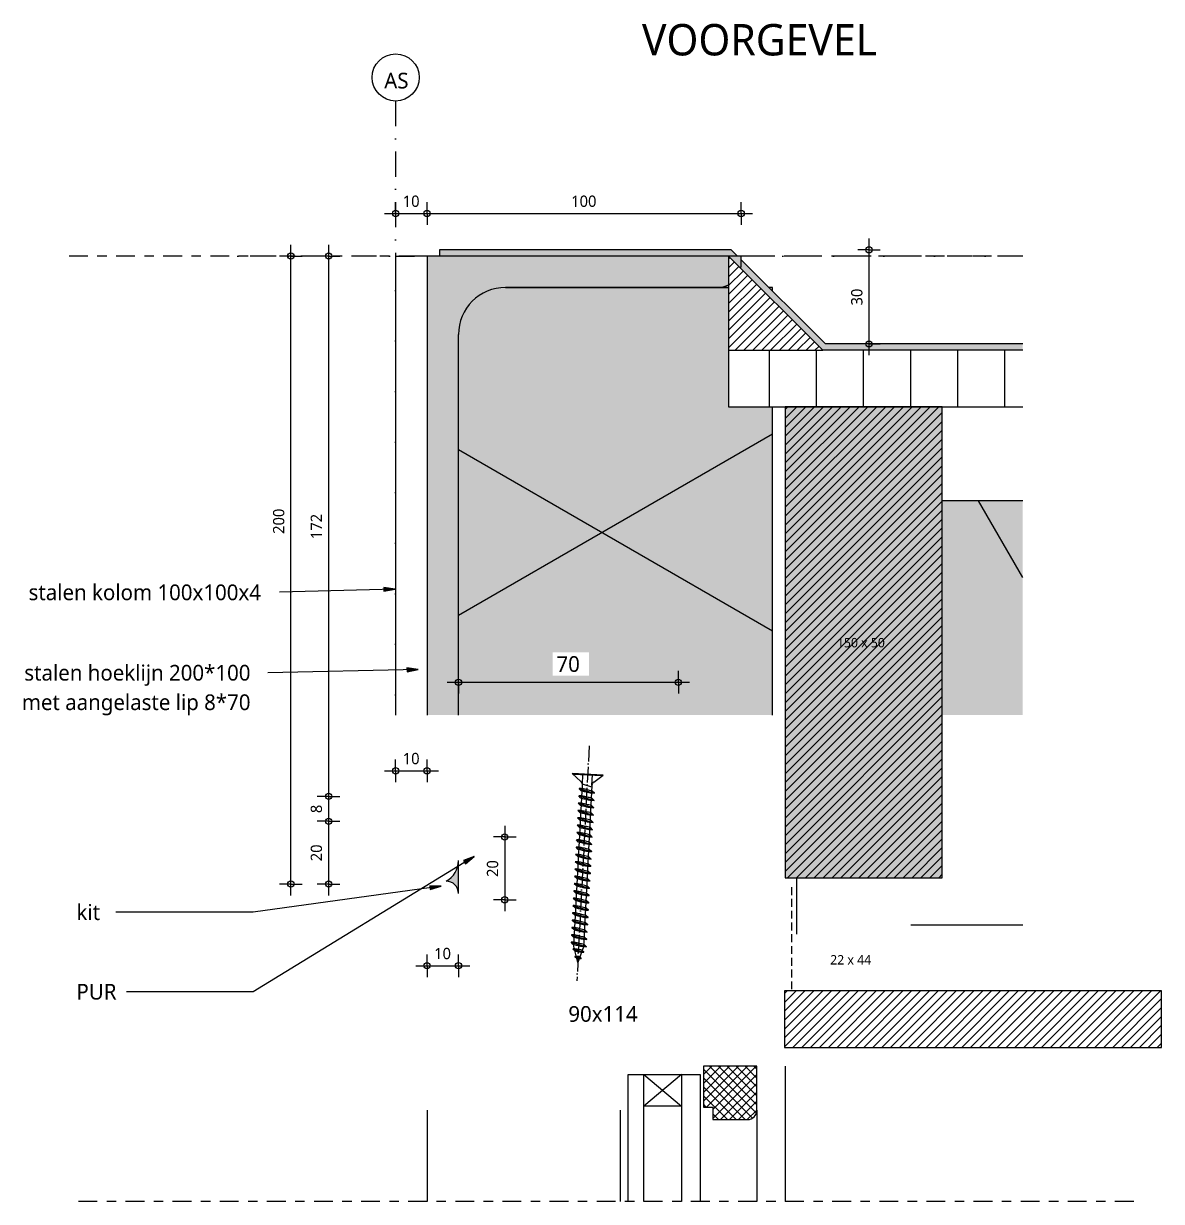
# Model space of a CAD drawing. Header units: millimetres. Extents: x 2457 to 4349, y 3067 to 7524.
# Drawn here: x 2537.5 to 2899.8, y 3802.6 to 4177.7 of the extents above; entities that cross this region are included whole.
import ezdxf

# ---------------------------------------------------------------- set-up
doc = ezdxf.new("R2010")
doc.units = ezdxf.units.MM
for name, pattern in [('MV_center', [15, 6, -3, 3, -3]), ('MV_hartlijn_staal', [6.6, 5, -0.8, 0, -0.8]), ('MV_hidden', [3.75, 2.5, -1.25]), ('MV_stramien', [16, 8, -4, 0, -4])]:
    doc.linetypes.add(name, pattern=pattern)
for name, color, linetype, lineweight in [('A-ANNO-DIMS', 211, 'Continuous', 13), ('A-ANNO-DIMS-2', 211, 'Continuous', 13), ('A-ANNO-NOTE', 131, 'Continuous', 18), ('A-DETL', 90, 'Continuous', 13), ('A-DETL-GENF', 92, 'Continuous', 18), ('A-DETL-MEDM', 33, 'Continuous', 25), ('A-DETL-THIN', 151, 'Continuous', 18), ('G-ANNO-TEXT', 231, 'Continuous', 13)]:
    doc.layers.add(name, color=color, linetype=linetype, lineweight=lineweight)
doc.styles.add('Segoe UI', font='segoeui.ttf', dxfattribs={"height": 3})
doc.styles.add('Segoe UI_1', font='segoeui.ttf', dxfattribs={"height": 3.6})
doc.styles.add('Segoe UI_3', font='segoeui.ttf', dxfattribs={"height": 5})
doc.styles.add('Segoe UI_4', font='segoeui.ttf', dxfattribs={"height": 10})
doc.dimstyles.new('1_8_mm', dxfattribs={"dimscale": 304.8, "dimtxt": 3.77051, "dimasz": 0.006562, "dimexe": 0.011811, "dimexo": 0.0625, "dimgap": 0.003281, "dimtad": 1, "dimdec": 0, "dimzin": 0, "dimdsep": 46, "dimtxsty": 'Segoe UI_1', "dimblk1": 'DOTBLANK', "dimblk2": 'DOTBLANK', "dimsah": 1, "dimcen": 0.09, "dimdle": 0.011811, "dimazin": 0, "dimtfac": 1, "dimtdec": 4, "dimtix": 1, "dimtmove": 0, "dimatfit": 3, "dimfxl": 0.011811, "dimfxlon": 1, "dimtvp": 1, "dimtfill": 1, "dimtolj": 1, "dimtzin": 0, "dimarcsym": 2})
doc.dimstyles.new('1_8_mm_2', dxfattribs={"dimscale": 304.8, "dimtxt": 3.77051, "dimasz": 0.006562, "dimexe": 0.011811, "dimexo": 0.0625, "dimgap": 0.003281, "dimtad": 1, "dimdec": 0, "dimzin": 0, "dimdsep": 46, "dimtxsty": 'Segoe UI_1', "dimblk1": 'DOTBLANK', "dimblk2": 'DOTBLANK', "dimsah": 1, "dimcen": 0.09, "dimdle": 0.011811, "dimazin": 0, "dimtfac": 1, "dimtdec": 4, "dimtix": 1, "dimtmove": 2, "dimatfit": 3, "dimfxl": 0.011811, "dimfxlon": 1, "dimtvp": 1, "dimtfill": 1, "dimtolj": 1, "dimtzin": 0, "dimarcsym": 2})
doc.dimstyles.new('2_5_mm', dxfattribs={"dimscale": 304.8, "dimtxt": 5.23682, "dimasz": 0.006562, "dimexe": 0.011811, "dimexo": 0.0625, "dimgap": 0.005906, "dimtad": 1, "dimdec": 0, "dimzin": 0, "dimdsep": 46, "dimtxsty": 'Segoe UI_3', "dimblk1": 'DOTBLANK', "dimblk2": 'DOTBLANK', "dimsah": 1, "dimcen": 0.09, "dimdle": 0.011811, "dimazin": 0, "dimtfac": 1, "dimtdec": 4, "dimtix": 1, "dimtmove": 0, "dimatfit": 3, "dimfxl": 0.011811, "dimfxlon": 1, "dimtvp": 1, "dimtfill": 1, "dimtolj": 1, "dimtzin": 0, "dimarcsym": 2})
pattern_1 = [(45, (0, 0), (-1.4142136, 1.4142136), [])]

# ---------------------------------------------------------------- blocks, each defined once
blk = doc.blocks.new('42 isolatie - Type 1-3779898-Details Strandbaak Strandhuis 2_0')
at = {"layer": 'A-DETL-GENF'}
h = blk.add_hatch(color=256, dxfattribs=at)
h.paths.add_polyline_path([(136.47, 90.8), (136.47, 104.8), (38.28, 104.8), (38.28, 90.8), (0.28, 90.8), (0.28, 19.8), (0.41, 17.83), (0.79, 15.92), (1.42, 14.06), (2.29, 12.3), (3.38, 10.67), (4.67, 9.19), (6.15, 7.9), (7.78, 6.81), (9.54, 5.94), (11.4, 5.31), (13.3, 4.93), (15.28, 4.8), (136.47, 4.8), (136.47, 74.8)])
h.paths.add_polyline_path([(1.45, 104.8), (0.28, 104.8), (0.28, 103.63)])
at = {"layer": 'A-DETL-GENF', "lineweight": 13}
h = blk.add_hatch(dxfattribs=at)
h.set_pattern_fill('FP_29', color=256, style=0, pattern_type=2)
h.set_pattern_definition([(60, (0, 0), (-87.295, 50.4), []), (120, (0, 0), (-87.295, -50.4), [])])
h.paths.add_polyline_path([(136.47, 90.8), (136.47, 104.8), (38.28, 104.8), (38.28, 90.8), (0.28, 90.8), (0.28, 19.8), (0.41, 17.83), (0.79, 15.92), (1.42, 14.06), (2.29, 12.3), (3.38, 10.67), (4.67, 9.19), (6.15, 7.9), (7.78, 6.81), (9.54, 5.94), (11.4, 5.31), (13.3, 4.93), (15.28, 4.8), (136.47, 4.8), (136.47, 74.8)])
h.paths.add_polyline_path([(1.45, 104.8), (0.28, 104.8), (0.28, 103.63)])
at = {"layer": 'A-DETL-GENF'}
for p, q in [((1.45, 104.8), (0.28, 104.8)), ((0.28, 104.8), (0.28, 103.63)), ((1.45, 104.8), (0.28, 104.8)), ((0.28, 104.8), (0.28, 103.63)), ((136.47, 104.8), (38.28, 104.8)), ((136.47, 104.8), (38.28, 104.8)), ((0.28, 90.8), (0.28, 87.3)), ((0.28, 90.8), (0.28, 87.3)), ((0.28, 87.3), (0.28, 19.8))]:
    blk.add_line(p, q, dxfattribs=at)
blk = doc.blocks.new('42 isolatie - Type 1-3779865-Details Strandbaak Strandhuis 2_0')
at = {"layer": 'A-DETL-GENF'}
blk.add_hatch(color=256, dxfattribs=at).paths.add_polyline_path([(29.93, 52.61), (29.93, 120.8), (4.28, 120.8), (4.28, 52.61)])
at = {"layer": 'A-DETL-GENF', "lineweight": 13}
h = blk.add_hatch(dxfattribs=at)
h.set_pattern_fill('FP_25', color=256, style=0, pattern_type=2)
h.set_pattern_definition([(60, (12.83, 244.8), (-107.39, 62), []), (120, (12.83, 244.8), (-107.39, -62), [])])
h.paths.add_polyline_path([(29.93, 52.61), (29.93, 120.8), (4.28, 120.8), (4.28, 52.61)])
at = {"layer": 'A-DETL-GENF'}
blk.add_line((29.93, 120.8), (4.28, 120.8), dxfattribs=at)
blk.add_line((29.93, 120.8), (4.28, 120.8), dxfattribs=at)
blk = doc.blocks.new('NLRS_00_DI_maskeer - Type 1-4234807-Details Strandbaak Strandhuis 2_0')
at = {"layer": 'A-DETL-GENF', "linetype": 'MV_center'}
for p, q in [((-14.71, 0), (-100, 0)), ((198, 0), (80, 0))]:
    blk.add_line(p, q, dxfattribs=at)
blk = doc.blocks.new('31 dubbel_glas - Type 1-3252207-Details Strandbaak Strandhuis 2_0')
at = {"layer": 'A-DETL-GENF', "lineweight": 13}
for p, q in [((0, 23), (40.38, 23)), ((0, 0), (0, 23)), ((0, 17), (40.38, 17)), ((0, 5), (10, 17)), ((0, 17), (10, 5)), ((10, 17), (10, 5)), ((40.38, 5), (0, 5)), ((40.38, 0), (0, 0))]:
    blk.add_line(p, q, dxfattribs=at)
blk = doc.blocks.new('28 schroeven 2D - Verzonken schroef 5_0x60mm-4443197-Details Strandbaak Strandhuis 2_0')
at = {"layer": 'A-DETL-GENF', "linetype": 'MV_hartlijn_staal', "lineweight": 13}
blk.add_line((0, -9.1), (0, 65.9), dxfattribs=at)
at = {"layer": 'A-DETL-GENF', "lineweight": 5}
for p, q in [((-1.76, 56.66), (-1.01, 56.02)), ((1.76, 55.84), (-1.76, 56.66)), ((-1.5, 55), (0, 60)), ((-1.02, 58.71), (-0.27, 58.07)), ((1.02, 58.23), (-1.02, 58.71)), ((0, 60), (1.5, 55)), ((0.27, 58.87), (1.02, 58.23)), ((1.01, 56.48), (1.76, 55.84)), ((-2.5, 54.89), (-1.75, 54.25)), ((2.5, 53.73), (-2.5, 54.89)), ((-2.5, 52.56), (-1.75, 51.92)), ((2.5, 51.4), (-2.5, 52.56)), ((-1.5, 3.55), (-1.5, 55)), ((1.5, 55), (1.5, 3.55)), ((1.75, 54.37), (2.5, 53.73)), ((-2.5, 50.23), (-1.75, 49.59)), ((2.5, 49.06), (-2.5, 50.23)), ((1.75, 52.04), (2.5, 51.4)), ((1.75, 49.7), (2.5, 49.06)), ((-2.5, 47.89), (-1.75, 47.25)), ((2.5, 46.73), (-2.5, 47.89)), ((-2.5, 45.56), (-1.75, 44.92)), ((2.5, 44.4), (-2.5, 45.56)), ((1.75, 47.37), (2.5, 46.73)), ((1.75, 45.04), (2.5, 44.4)), ((-2.5, 43.23), (-1.75, 42.59)), ((2.5, 42.06), (-2.5, 43.23)), ((1.75, 42.7), (2.5, 42.06)), ((-2.5, 40.9), (-1.75, 40.26)), ((2.5, 39.73), (-2.5, 40.9)), ((-2.5, 38.56), (-1.75, 37.92)), ((2.5, 37.4), (-2.5, 38.56)), ((1.75, 40.37), (2.5, 39.73)), ((1.75, 38.04), (2.5, 37.4)), ((-2.5, 36.23), (-1.75, 35.59)), ((2.5, 35.07), (-2.5, 36.23)), ((-2.5, 33.9), (-1.75, 33.26)), ((2.5, 32.73), (-2.5, 33.9)), ((1.75, 35.71), (2.5, 35.07)), ((-2.5, 31.56), (-1.75, 30.92)), ((2.5, 30.4), (-2.5, 31.56)), ((1.75, 33.37), (2.5, 32.73)), ((1.75, 31.04), (2.5, 30.4)), ((-2.5, 29.23), (-1.75, 28.59)), ((2.5, 28.07), (-2.5, 29.23)), ((-2.5, 26.9), (-1.75, 26.26)), ((2.5, 25.73), (-2.5, 26.9)), ((1.75, 28.71), (2.5, 28.07)), ((1.75, 26.37), (2.5, 25.73)), ((-2.5, 24.56), (-1.75, 23.92)), ((2.5, 23.4), (-2.5, 24.56)), ((1.75, 24.04), (2.5, 23.4)), ((-2.5, 22.23), (-1.75, 21.59)), ((2.5, 21.07), (-2.5, 22.23)), ((-2.5, 19.9), (-1.75, 19.26)), ((2.5, 18.73), (-2.5, 19.9)), ((1.75, 21.71), (2.5, 21.07)), ((1.75, 19.37), (2.5, 18.73)), ((-2.5, 17.56), (-1.75, 16.92)), ((2.5, 16.4), (-2.5, 17.56)), ((-2.5, 15.23), (-1.75, 14.59)), ((2.5, 14.07), (-2.5, 15.23)), ((1.75, 17.04), (2.5, 16.4)), ((-2.5, 12.9), (-1.75, 12.26)), ((2.5, 11.73), (-2.5, 12.9)), ((1.75, 14.71), (2.5, 14.07)), ((1.75, 12.37), (2.5, 11.73)), ((-2.5, 10.57), (-1.75, 9.93)), ((2.5, 9.4), (-2.5, 10.57)), ((-2.5, 8.23), (-1.75, 7.59)), ((2.5, 7.07), (-2.5, 8.23)), ((1.75, 10.04), (2.5, 9.4)), ((1.75, 7.71), (2.5, 7.07)), ((-2.5, 5.9), (-1.75, 5.26)), ((2.5, 4.74), (-2.5, 5.9)), ((-1.5, 4), (1.53, 3.26)), ((1.75, 5.38), (2.5, 4.74)), ((-2.04, 2.4), (-4.9, 0)), ((-4.9, 0), (4.9, 0)), ((-4.54, 0.3), (4.54, 0.3)), ((4.9, 0), (2.04, 2.4))]:
    blk.add_line(p, q, dxfattribs=at)
at = {"layer": 'A-DETL-GENF'}
for p, q in [((-1.5, 3.55), (-1.5, 0)), ((1.5, 3.55), (1.5, 0))]:
    blk.add_line(p, q, dxfattribs=at)
at = {"layer": 'A-DETL-GENF', "lineweight": 5}
for centre, start, end in [((-3, 3.55), 310, 0), ((3, 3.55), 180, 230)]:
    blk.add_arc(centre, 1.5, start, end, dxfattribs=at)
for points in [[(-1.76, 56.66), (-1.34, 56.87), (1.01, 56.48)], [(-1.02, 58.71), (-0.85, 58.85), (0.27, 58.87)], [(-0.27, 58.07), (0.96, 58.13), (1.02, 58.23)], [(-2.5, 54.89), (-1.83, 55.19), (1.75, 54.37)], [(-2.5, 52.56), (-1.83, 52.85), (1.75, 52.04)], [(-1.75, 54.25), (2.23, 53.45), (2.5, 53.73)], [(-1.01, 56.02), (1.59, 55.65), (1.76, 55.84)], [(-2.5, 50.23), (-1.83, 50.52), (1.75, 49.7)], [(-1.75, 51.92), (2.23, 51.12), (2.5, 51.4)], [(-1.75, 49.59), (2.23, 48.79), (2.5, 49.06)], [(-2.5, 47.89), (-1.83, 48.19), (1.75, 47.37)], [(-2.5, 45.56), (-1.83, 45.86), (1.75, 45.04)], [(-1.75, 47.25), (2.23, 46.45), (2.5, 46.73)], [(-2.5, 43.23), (-1.83, 43.52), (1.75, 42.7)], [(-1.75, 44.92), (2.23, 44.12), (2.5, 44.4)], [(-1.75, 42.59), (2.23, 41.79), (2.5, 42.06)], [(-2.5, 40.9), (-1.83, 41.19), (1.75, 40.37)], [(-2.5, 38.56), (-1.83, 38.86), (1.75, 38.04)], [(-1.75, 40.26), (2.23, 39.45), (2.5, 39.73)], [(-1.75, 37.92), (2.23, 37.12), (2.5, 37.4)], [(-2.5, 36.23), (-1.83, 36.52), (1.75, 35.71)], [(-2.5, 33.9), (-1.83, 34.19), (1.75, 33.37)], [(-1.75, 35.59), (2.23, 34.79), (2.5, 35.07)], [(-2.5, 31.56), (-1.83, 31.86), (1.75, 31.04)], [(-1.75, 33.26), (2.23, 32.46), (2.5, 32.73)], [(-1.75, 30.92), (2.23, 30.12), (2.5, 30.4)], [(-2.5, 29.23), (-1.83, 29.52), (1.75, 28.71)], [(-2.5, 26.9), (-1.83, 27.19), (1.75, 26.37)], [(-1.75, 28.59), (2.23, 27.79), (2.5, 28.07)], [(-2.5, 24.56), (-1.83, 24.86), (1.75, 24.04)], [(-1.75, 26.26), (2.23, 25.46), (2.5, 25.73)], [(-1.75, 23.92), (2.23, 23.12), (2.5, 23.4)], [(-2.5, 22.23), (-1.83, 22.52), (1.75, 21.71)], [(-2.5, 19.9), (-1.83, 20.19), (1.75, 19.37)], [(-1.75, 21.59), (2.23, 20.79), (2.5, 21.07)], [(-1.75, 19.26), (2.23, 18.46), (2.5, 18.73)], [(-2.5, 17.56), (-1.83, 17.86), (1.75, 17.04)], [(-2.5, 15.23), (-1.83, 15.53), (1.75, 14.71)], [(-1.75, 16.92), (2.23, 16.12), (2.5, 16.4)], [(-2.5, 12.9), (-1.83, 13.19), (1.75, 12.37)], [(-1.75, 14.59), (2.23, 13.79), (2.5, 14.07)], [(-1.75, 12.26), (2.23, 11.46), (2.5, 11.73)], [(-2.5, 10.57), (-1.83, 10.86), (1.75, 10.04)], [(-2.5, 8.23), (-1.83, 8.53), (1.75, 7.71)], [(-1.75, 9.93), (2.23, 9.12), (2.5, 9.4)], [(-1.75, 7.59), (2.23, 6.79), (2.5, 7.07)], [(-2.5, 5.9), (-1.83, 6.19), (1.75, 5.38)], [(-1.75, 5.26), (2.23, 4.46), (2.5, 4.74)]]:
    blk.add_open_spline(points, degree=2, dxfattribs=at)
blk = doc.blocks.new('00 hout_rechthoekig_sls - Vuren 150x50-4309807-Details Strandbaak Strandhuis 2_0')
at = {"layer": 'A-DETL-GENF', "lineweight": 13}
blk.add_hatch(color=256, dxfattribs=at).paths.add_polyline_path([(0, 150), (0, 0), (50, 0), (50, 150)])
at = {"layer": 'A-DETL-MEDM', "lineweight": 13}
h = blk.add_hatch(dxfattribs=at)
h.set_pattern_fill('FP_39', color=256, style=0, pattern_type=2)
h.set_pattern_definition([(225, (2830.006, 4055.62), (1.4142136, -1.4142136), [])])
h.paths.add_polyline_path([(0, 150), (0, 0), (50, 0), (50, 150)])
at = {"layer": 'A-DETL-MEDM', "lineweight": 18}
for p, q in [((50, 150), (0, 150)), ((0, 150), (0, 0)), ((50, 150), (0, 150)), ((50, 0), (50, 150)), ((50, 0), (50, 150)), ((50, 0), (50, 150)), ((0, 0), (50, 0))]:
    blk.add_line(p, q, dxfattribs=at)
blk = doc.blocks.new('00 plaatmateriaal1 - d_18 mm-V23-Details Strandbaak Strandhuis 2_0')
at = {"layer": 'A-DETL-GENF', "lineweight": 13}
h = blk.add_hatch(dxfattribs=at)
h.set_pattern_fill('FP_1', color=256, style=0, pattern_type=2)
h.set_pattern_definition([(270, (0, 0), (-15, -9e-16), [])])
h.paths.add_polyline_path([(200.18, 18), (106.52, 18), (106.52, 0), (200.18, 0)])
at = {"layer": 'A-DETL-MEDM', "lineweight": 18}
for p, q in [((200.18, 18), (106.52, 18)), ((200.18, 0), (200.18, 18)), ((106.52, 0), (170.18, 0))]:
    blk.add_line(p, q, dxfattribs=at)
blk = doc.blocks.new('NLRS_00_DI_maskeer - Type 1-4234810-Details Strandbaak Strandhuis 2_0')
at = {"layer": 'A-DETL-GENF', "linetype": 'MV_center'}
blk.add_line((-100, 0), (239, 0), dxfattribs=at)
blk = doc.blocks.new('DIMBLOCK185-Details Strandbaak Strandhuis 2_0')
at = {"layer": 'A-ANNO-DIMS-2'}
for p, q in [((2806.71, 4109.22), (2806.71, 4072.02)), ((2806.71, 4105.62), (2803.11, 4105.62)), ((2806.71, 4105.62), (2810.31, 4105.62)), ((2806.71, 4075.62), (2803.11, 4075.62)), ((2806.71, 4075.62), (2810.31, 4075.62))]:
    blk.add_line(p, q, dxfattribs=at)
for centre in [(2806.71, 4105.62), (2806.71, 4075.62)]:
    blk.add_circle(centre, 1, dxfattribs=at)
at = {"layer": 'A-ANNO-DIMS-2', "color": 0, "insert": (2801.02, 4087.88), "char_height": 3.6, "width": 6.5813, "attachment_point": 1, "rotation": 90, "line_spacing_factor": 1.142579, "style": 'Segoe UI_1', "bg_fill": 3, "box_fill_scale": 1.25, "bg_fill_color": 9, "bg_fill_true_color": 13158600, "bg_fill_transparency": 0}
blk.add_mtext('30', dxfattribs=at)
blk = doc.blocks.new('_DotBlank')
at = {"color": 0, "linetype": 'ByBlock', "lineweight": -2}
blk.add_line((-0.5, 0), (-1, 0), dxfattribs=at)
blk.add_circle((0, 0), 0.5, dxfattribs=at)
blk = doc.blocks.new('DIMBLOCK186-Details Strandbaak Strandhuis 2_0')
at = {"layer": 'A-ANNO-DIMS-2'}
for p, q in [((2656.01, 4117.19), (2656.01, 4120.79)), ((2666.01, 4117.19), (2666.01, 4120.79)), ((2652.41, 4117.19), (2666.01, 4117.19)), ((2656.01, 4117.19), (2656.01, 4113.59)), ((2666.01, 4117.19), (2666.01, 4113.59))]:
    blk.add_line(p, q, dxfattribs=at)
for centre in [(2656.01, 4117.19), (2666.01, 4117.19)]:
    blk.add_circle(centre, 1, dxfattribs=at)
at = {"layer": 'A-ANNO-DIMS-2', "color": 0, "insert": (2658.26, 4122.89), "char_height": 3.6, "width": 6.5813, "attachment_point": 1, "line_spacing_factor": 1.142579, "style": 'Segoe UI_1', "bg_fill": 3, "box_fill_scale": 1.25, "bg_fill_color": 9, "bg_fill_true_color": 13158600, "bg_fill_transparency": 0}
blk.add_mtext('10', dxfattribs=at)
blk = doc.blocks.new('DIMBLOCK187-Details Strandbaak Strandhuis 2_0')
at = {"layer": 'A-ANNO-DIMS-2'}
for p, q in [((2666.01, 4117.19), (2666.01, 4120.79)), ((2766.01, 4117.19), (2766.01, 4120.79)), ((2666.01, 4117.19), (2769.61, 4117.19)), ((2666.01, 4117.19), (2666.01, 4113.59)), ((2766.01, 4117.19), (2766.01, 4113.59))]:
    blk.add_line(p, q, dxfattribs=at)
for centre in [(2666.01, 4117.19), (2766.01, 4117.19)]:
    blk.add_circle(centre, 1, dxfattribs=at)
at = {"layer": 'A-ANNO-DIMS-2', "color": 0, "insert": (2711.89, 4122.89), "char_height": 3.6, "width": 9.8719, "attachment_point": 1, "line_spacing_factor": 1.142579, "style": 'Segoe UI_1', "bg_fill": 3, "box_fill_scale": 1.25, "bg_fill_color": 9, "bg_fill_true_color": 13158600, "bg_fill_transparency": 0}
blk.add_mtext('100', dxfattribs=at)
blk = doc.blocks.new('DIMBLOCK195-Details Strandbaak Strandhuis 2_0')
at = {"layer": 'A-ANNO-DIMS-2'}
for p, q in [((2634.65, 4107.22), (2634.65, 3931.55)), ((2634.65, 4103.62), (2631.05, 4103.62)), ((2634.65, 4103.62), (2638.25, 4103.62)), ((2634.65, 3931.55), (2631.05, 3931.55)), ((2634.65, 3931.55), (2638.25, 3931.55))]:
    blk.add_line(p, q, dxfattribs=at)
for centre in [(2634.65, 4103.62), (2634.65, 3931.55)]:
    blk.add_circle(centre, 1, dxfattribs=at)
at = {"layer": 'A-ANNO-DIMS-2', "color": 0, "insert": (2628.96, 4013.47), "char_height": 3.6, "width": 9.8719, "attachment_point": 1, "rotation": 90, "line_spacing_factor": 1.142579, "style": 'Segoe UI_1', "bg_fill": 3, "box_fill_scale": 1.25, "bg_fill_color": 9, "bg_fill_true_color": 13158600, "bg_fill_transparency": 0}
blk.add_mtext('172', dxfattribs=at)
blk = doc.blocks.new('DIMBLOCK196-Details Strandbaak Strandhuis 2_0')
at = {"layer": 'A-ANNO-DIMS-2'}
for p, q in [((2634.65, 3931.55), (2631.05, 3931.55)), ((2634.65, 3931.55), (2634.65, 3923.62)), ((2634.65, 3931.55), (2638.25, 3931.55)), ((2634.65, 3923.62), (2631.05, 3923.62)), ((2634.65, 3923.62), (2638.25, 3923.62))]:
    blk.add_line(p, q, dxfattribs=at)
for centre in [(2634.65, 3931.55), (2634.65, 3923.62)]:
    blk.add_circle(centre, 1, dxfattribs=at)
at = {"layer": 'A-ANNO-DIMS-2', "color": 0, "insert": (2628.96, 3926.21), "char_height": 3.6, "width": 3.2906, "attachment_point": 1, "rotation": 90, "line_spacing_factor": 1.142579, "style": 'Segoe UI_1', "bg_fill": 3, "box_fill_scale": 1.25, "bg_fill_color": 9, "bg_fill_true_color": 13158600, "bg_fill_transparency": 0}
blk.add_mtext('8', dxfattribs=at)
blk = doc.blocks.new('DIMBLOCK197-Details Strandbaak Strandhuis 2_0')
at = {"layer": 'A-ANNO-DIMS-2'}
for p, q in [((2634.65, 3923.62), (2631.05, 3923.62)), ((2634.65, 3923.62), (2634.65, 3900.02)), ((2634.65, 3923.62), (2638.25, 3923.62)), ((2634.65, 3903.62), (2631.05, 3903.62)), ((2634.65, 3903.62), (2638.25, 3903.62))]:
    blk.add_line(p, q, dxfattribs=at)
for centre in [(2634.65, 3923.62), (2634.65, 3903.62)]:
    blk.add_circle(centre, 1, dxfattribs=at)
at = {"layer": 'A-ANNO-DIMS-2', "color": 0, "insert": (2628.96, 3910.88), "char_height": 3.6, "width": 6.5813, "attachment_point": 1, "rotation": 90, "line_spacing_factor": 1.142579, "style": 'Segoe UI_1', "bg_fill": 3, "box_fill_scale": 1.25, "bg_fill_color": 9, "bg_fill_true_color": 13158600, "bg_fill_transparency": 0}
blk.add_mtext('20', dxfattribs=at)
blk = doc.blocks.new('DIMBLOCK198-Details Strandbaak Strandhuis 2_0')
at = {"layer": 'A-ANNO-DIMS-2'}
for p, q in [((2622.65, 3900.02), (2622.65, 4107.22)), ((2622.65, 4103.62), (2619.05, 4103.62)), ((2622.65, 4103.62), (2626.25, 4103.62)), ((2622.65, 3903.62), (2619.05, 3903.62)), ((2622.65, 3903.62), (2626.25, 3903.62))]:
    blk.add_line(p, q, dxfattribs=at)
for centre in [(2622.65, 4103.62), (2622.65, 3903.62)]:
    blk.add_circle(centre, 1, dxfattribs=at)
at = {"layer": 'A-ANNO-DIMS-2', "color": 0, "insert": (2616.96, 4015.13), "char_height": 3.6, "width": 9.8719, "attachment_point": 1, "rotation": 90, "line_spacing_factor": 1.142579, "style": 'Segoe UI_1', "bg_fill": 3, "box_fill_scale": 1.25, "bg_fill_color": 9, "bg_fill_true_color": 13158600, "bg_fill_transparency": 0}
blk.add_mtext('200', dxfattribs=at)
blk = doc.blocks.new('DIMBLOCK204-Details Strandbaak Strandhuis 2_0')
at = {"layer": 'A-ANNO-DIMS-2'}
for p, q in [((2690.74, 3922.22), (2690.74, 3895.02)), ((2690.74, 3918.62), (2687.14, 3918.62)), ((2690.74, 3918.62), (2694.34, 3918.62)), ((2690.74, 3898.62), (2687.14, 3898.62)), ((2690.74, 3898.62), (2694.34, 3898.62))]:
    blk.add_line(p, q, dxfattribs=at)
for centre in [(2690.74, 3918.62), (2690.74, 3898.62)]:
    blk.add_circle(centre, 1, dxfattribs=at)
at = {"layer": 'A-ANNO-DIMS-2', "color": 0, "insert": (2685.04, 3905.88), "char_height": 3.6, "width": 6.5813, "attachment_point": 1, "rotation": 90, "line_spacing_factor": 1.142579, "style": 'Segoe UI_1', "bg_fill": 3, "box_fill_scale": 1.25, "bg_fill_color": 9, "bg_fill_true_color": 13158600, "bg_fill_transparency": 0}
blk.add_mtext('20', dxfattribs=at)
blk = doc.blocks.new('DIMBLOCK205-Details Strandbaak Strandhuis 2_0')
at = {"layer": 'A-ANNO-DIMS-2'}
for p, q in [((2666.01, 3877.62), (2666.01, 3881.22)), ((2676.01, 3877.62), (2676.01, 3881.22)), ((2662.41, 3877.62), (2679.61, 3877.62)), ((2666.01, 3877.62), (2666.01, 3874.02)), ((2676.01, 3877.62), (2676.01, 3874.02))]:
    blk.add_line(p, q, dxfattribs=at)
for centre in [(2666.01, 3877.62), (2676.01, 3877.62)]:
    blk.add_circle(centre, 1, dxfattribs=at)
at = {"layer": 'A-ANNO-DIMS-2', "color": 0, "insert": (2668.26, 3883.31), "char_height": 3.6, "width": 6.5813, "attachment_point": 1, "line_spacing_factor": 1.142579, "style": 'Segoe UI_1', "bg_fill": 3, "box_fill_scale": 1.25, "bg_fill_color": 9, "bg_fill_true_color": 13158600, "bg_fill_transparency": 0}
blk.add_mtext('10', dxfattribs=at)
blk = doc.blocks.new('DIMBLOCK208-Details Strandbaak Strandhuis 2_0')
at = {"layer": 'A-ANNO-DIMS-2'}
for p, q in [((2656.01, 3939.7), (2656.01, 3943.3)), ((2666.01, 3939.7), (2666.01, 3943.3)), ((2652.41, 3939.7), (2669.61, 3939.7)), ((2656.01, 3939.7), (2656.01, 3936.1)), ((2666.01, 3939.7), (2666.01, 3936.1))]:
    blk.add_line(p, q, dxfattribs=at)
for centre in [(2656.01, 3939.7), (2666.01, 3939.7)]:
    blk.add_circle(centre, 1, dxfattribs=at)
at = {"layer": 'A-ANNO-DIMS-2', "color": 0, "insert": (2658.26, 3945.4), "char_height": 3.6, "width": 6.5813, "attachment_point": 1, "line_spacing_factor": 1.142579, "style": 'Segoe UI_1', "bg_fill": 3, "box_fill_scale": 1.25, "bg_fill_color": 9, "bg_fill_true_color": 13158600, "bg_fill_transparency": 0}
blk.add_mtext('10', dxfattribs=at)
blk = doc.blocks.new('DIMBLOCK232-Details Strandbaak Strandhuis 2_0')
at = {"layer": 'A-ANNO-DIMS-2'}
for p, q in [((2676.01, 3967.88), (2676.01, 3971.48)), ((2746.01, 3967.88), (2746.01, 3971.48)), ((2672.41, 3967.88), (2749.61, 3967.88)), ((2676.01, 3967.88), (2676.01, 3964.28)), ((2746.01, 3967.88), (2746.01, 3964.28))]:
    blk.add_line(p, q, dxfattribs=at)
for centre in [(2676.01, 3967.88), (2746.01, 3967.88)]:
    blk.add_circle(centre, 1, dxfattribs=at)
at = {"layer": 'A-ANNO-DIMS-2', "color": 0, "insert": (2707.2, 3976.2), "char_height": 5, "width": 9.1406, "attachment_point": 1, "line_spacing_factor": 1.142579, "style": 'Segoe UI_3', "bg_fill": 3, "box_fill_scale": 1.25, "bg_fill_color": 9, "bg_fill_true_color": 13158600, "bg_fill_transparency": 0}
blk.add_mtext('70', dxfattribs=at)

msp = doc.modelspace()

# ---------------------------------------------------------------- hatches: boundary and pattern name
at = {"layer": 'A-DETL-GENF'}
h = msp.add_hatch(color=9, dxfattribs=at)
h.paths.add_polyline_path([(2792.01, 4073.62), (2855.66, 4073.62), (2855.66, 4075.62), (2792.83, 4075.62), (2766.01, 4102.45), (2766.01, 4101.12), (2765.83, 4099.79), (2772.01, 4093.62)])
h.paths.add_polyline_path([(2676.01, 4103.62), (2764.83, 4103.62), (2762.83, 4105.62), (2670.01, 4105.62), (2670.01, 4103.62)])
h = msp.add_hatch(color=7, dxfattribs=at)
h.paths.add_polyline_path([(2666.01, 3957.43), (2676.01, 3957.43), (2676.01, 4078.62), (2676.14, 4080.59), (2676.52, 4082.5), (2677.15, 4084.36), (2678.02, 4086.12), (2679.11, 4087.75), (2680.4, 4089.23), (2681.88, 4090.52), (2683.51, 4091.61), (2685.27, 4092.48), (2687.12, 4093.11), (2689.03, 4093.49), (2691.01, 4093.62), (2758.51, 4093.62), (2760.45, 4093.88), (2762.01, 4094.52), (2762.01, 4103.62), (2666.01, 4103.62), (2666.01, 4051.35)])
h.paths.add_polyline_path([(2765.83, 4099.79), (2766.01, 4101.12), (2766.01, 4103.62), (2762.01, 4103.62), (2765.26, 4100.37)])
at = {"layer": 'A-DETL-GENF', "lineweight": 13}
h = msp.add_hatch(dxfattribs=at)
h.set_pattern_fill('FP_22', color=250, style=0, pattern_type=2)
h.set_pattern_definition(pattern_1)
h.paths.add_polyline_path([(2792.01, 4073.62), (2762.01, 4103.62), (2762.01, 4073.62)])
at = {"layer": 'A-DETL-GENF'}
msp.add_hatch(color=1, dxfattribs=at).paths.add_polyline_path([(2676.01, 3900.6), (2676.01, 3911.12), (2675.83, 3909.52), (2675.32, 3907.99), (2674.5, 3906.61), (2673.4, 3905.44), (2672.08, 3904.52), (2673.09, 3904.39), (2674.04, 3904), (2674.86, 3903.37), (2675.48, 3902.56), (2675.87, 3901.61)])
at = {"layer": 'A-DETL-GENF', "lineweight": 13}
h = msp.add_hatch(dxfattribs=at)
h.set_pattern_fill('FP_22', color=250, style=0, pattern_type=2)
h.set_pattern_definition(pattern_1)
h.paths.add_polyline_path([(2899.82, 3851.62), (2899.82, 3869.62), (2779.82, 3869.62), (2779.82, 3851.62)])
h = msp.add_hatch(dxfattribs=at)
h.set_pattern_fill('FP_3', color=250, style=0, pattern_type=2)
h.set_pattern_definition([(45, (0, 0), (-1.4142136, 1.4142136), []), (135, (0, 0), (-1.4142136, -1.4142136), [])])
h.paths.add_polyline_path([(2768.01, 3828.62), (2768.78, 3828.72), (2769.51, 3829.02), (2770.13, 3829.5), (2770.6, 3830.12), (2770.9, 3830.84), (2771.01, 3831.62), (2771.01, 3845.62), (2754.01, 3845.62), (2754.01, 3832.62), (2757.01, 3832.62), (2757.01, 3828.62)])
at = {"layer": 'G-ANNO-TEXT'}
for points in [[(2655.85, 3997.58), (2652.23, 3998.12), (2652.27, 3996.85)], [(2663.2, 3971.98), (2659.59, 3972.53), (2659.62, 3971.26)], [(2681, 3912.44), (2677.6, 3911.11), (2678.26, 3910.02)], [(2670.51, 3902.97), (2666.85, 3903.1), (2667.03, 3901.85)]]:
    msp.add_hatch(color=7, dxfattribs=at).paths.add_polyline_path(points)

# ---------------------------------------------------------------- linework, layer by layer
at = {"layer": 'A-DETL', "linetype": 'MV_stramien', "lineweight": 18}
for p, q in [((2656.01, 4153), (2656.01, 3957.43)), ((2666.01, 4103.62), (2597.01, 4103.62)), ((2855.66, 4103.62), (2766.01, 4103.62))]:
    msp.add_line(p, q, dxfattribs=at)
at = {"layer": 'A-DETL', "lineweight": 18}
for p, q in [((2762.83, 4105.62), (2670.01, 4105.62)), ((2670.01, 4105.62), (2670.01, 4103.62)), ((2764.83, 4103.62), (2762.83, 4105.62)), ((2762.01, 4103.62), (2762.01, 4073.62)), ((2792.83, 4075.62), (2766.01, 4102.45)), ((2855.66, 4075.62), (2792.83, 4075.62)), ((2762.01, 4073.62), (2792.01, 4073.62)), ((2676.01, 3900.6), (2676.01, 3911.12)), ((2783.74, 3887.62), (2783.74, 3905.62)), ((2820.01, 3890.62), (2855.66, 3890.62)), ((2899.82, 3869.62), (2779.82, 3869.62)), ((2779.82, 3869.62), (2779.82, 3851.62)), ((2899.82, 3851.62), (2899.82, 3869.62)), ((2779.82, 3851.62), (2899.82, 3851.62)), ((2754.01, 3845.62), (2754.01, 3832.62)), ((2771.01, 3831.62), (2771.01, 3845.62)), ((2780.01, 3845.62), (2780.01, 3802.55)), ((2666.01, 3831.62), (2666.01, 3802.55)), ((2727.51, 3831.62), (2727.51, 3802.55)), ((2771.01, 3831.62), (2771.01, 3802.55)), ((2757.01, 3828.62), (2768.01, 3828.62))]:
    msp.add_line(p, q, dxfattribs=at)
at = {"layer": 'A-DETL'}
for p, q in [((2656.01, 4103.62), (2656.01, 3957.43)), ((2656.01, 4103.62), (2662.01, 4103.62)), ((2792.01, 4073.62), (2762.01, 4103.62)), ((2757.51, 4093.62), (2762.01, 4093.62)), ((2771.01, 3845.62), (2754.01, 3845.62)), ((2754.01, 3832.62), (2757.01, 3832.62)), ((2757.01, 3832.62), (2757.01, 3828.62))]:
    msp.add_line(p, q, dxfattribs=at)
at = {"layer": 'A-DETL', "linetype": 'MV_hidden', "lineweight": 18}
msp.add_line((2782.01, 3902.62), (2782.01, 3869.62), dxfattribs=at)
at = {"layer": 'A-DETL', "lineweight": 18}
msp.add_circle((2656.01, 4160.5), 7.5, dxfattribs=at)
for centre, radius, start, end in [((2668.51, 3911.12), 7.5, 298.4345, 0), ((2672.08, 3900.6), 3.93, 360, 90)]:
    msp.add_arc(centre, radius, start, end, dxfattribs=at)
at = {"layer": 'A-DETL'}
msp.add_arc((2768.01, 3831.62), 3, 270, 360, dxfattribs=at)
at = {"layer": 'A-DETL-THIN'}
for p, q in [((2666.01, 4103.62), (2666.01, 3957.43)), ((2766.01, 4103.62), (2666.01, 4103.62)), ((2766.01, 4101.12), (2766.01, 4103.62)), ((2691.01, 4093.62), (2758.51, 4093.62)), ((2676.01, 3957.43), (2676.01, 4078.62))]:
    msp.add_line(p, q, dxfattribs=at)
for centre, radius, start, end in [((2758.51, 4101.12), 7.5, 349.7574, 0), ((2691.01, 4078.62), 15, 90, 180), ((2758.51, 4101.12), 7.5, 270, 297.9269)]:
    msp.add_arc(centre, radius, start, end, dxfattribs=at)
at = {"layer": 'G-ANNO-TEXT', "color": 250}
for p, q in [((2655.85, 3997.58), (2652.23, 3998.12)), ((2652.23, 3998.12), (2652.27, 3996.85)), ((2652.27, 3996.85), (2655.85, 3997.58)), ((2663.2, 3971.98), (2659.59, 3972.53)), ((2659.59, 3972.53), (2659.62, 3971.26)), ((2663.2, 3971.98), (2615.29, 3970.92)), ((2659.62, 3971.26), (2663.2, 3971.98)), ((2681, 3912.44), (2677.6, 3911.11)), ((2678.26, 3910.02), (2681, 3912.44)), ((2677.6, 3911.11), (2678.26, 3910.02)), ((2670.51, 3902.97), (2666.85, 3903.1)), ((2666.85, 3903.1), (2667.03, 3901.85)), ((2667.03, 3901.85), (2670.51, 3902.97)), ((2567.06, 3894.67), (2566.92, 3894.67)), ((2610.66, 3894.67), (2567.06, 3894.67)), ((2570.48, 3869.35), (2570.35, 3869.35)), ((2610.66, 3869.35), (2570.48, 3869.35))]:
    msp.add_line(p, q, dxfattribs=at)

# ---------------------------------------------------------------- block references
at = {"layer": 'A-DETL-GENF', "linetype": 'MV_center', "rotation": 180}
for name, p in [('NLRS_00_DI_maskeer - Type 1-4234807-Details Strandbaak Strandhuis 2_0', (2750.01, 4103.74)), ('NLRS_00_DI_maskeer - Type 1-4234810-Details Strandbaak Strandhuis 2_0', (2791.01, 3802.55))]:
    msp.add_blockref(name, p, dxfattribs=at)
at = {"layer": 'A-DETL-GENF'}
for name, p, rotation in [('42 isolatie - Type 1-3779898-Details Strandbaak Strandhuis 2_0', (2671.21, 4093.9), 270), ('28 schroeven 2D - Verzonken schroef 5_0x60mm-4443197-Details Strandbaak Strandhuis 2_0', (2717.15, 3938.6), 177.000000000007)]:
    msp.add_blockref(name, p, dxfattribs=dict(at, rotation=rotation))
msp.add_blockref('42 isolatie - Type 1-3779865-Details Strandbaak Strandhuis 2_0', (2825.73, 3904.82), dxfattribs=at)
at = {"layer": 'A-DETL-GENF', "lineweight": 13, "rotation": 270}
msp.add_blockref('31 dubbel_glas - Type 1-3252207-Details Strandbaak Strandhuis 2_0', (2730.01, 3842.93), dxfattribs=at)
at = {"layer": 'A-DETL-MEDM', "lineweight": 18, "rotation": 180}
msp.add_blockref('00 plaatmateriaal1 - d_18 mm-V23-Details Strandbaak Strandhuis 2_0', (2962.18, 4073.62), dxfattribs=at)
at = {"layer": 'A-DETL-MEDM', "lineweight": 13, "rotation": 180}
msp.add_blockref('00 hout_rechthoekig_sls - Vuren 150x50-4309807-Details Strandbaak Strandhuis 2_0', (2830.01, 4055.62), dxfattribs=at)

# ---------------------------------------------------------------- texts
at = {"layer": 'A-ANNO-NOTE', "lineweight": 13, "char_height": 3, "attachment_point": 1, "style": 'Segoe UI'}
for s, insert, width in [('150 x 50', (2796.49, 3982), 18.9198), ('22 x 44', (2794.35, 3881), 16.1941)]:
    msp.add_mtext(s, dxfattribs=dict(at, insert=insert, width=width))
at = {"layer": 'G-ANNO-TEXT', "color": 7, "attachment_point": 1}
for s, insert, char_height, width, style in [('VOORGEVEL', (2734.41, 4177.51), 10, 96.3628, 'Segoe UI_4'), ('AS', (2652.37, 4162), 5, 9.9409, 'Segoe UI_3'), ('stalen kolom 100x100x4', (2539.14, 3999.03), 5, 90.751, 'Segoe UI_3'), ('stalen hoeklijn 200*100', (2537.78, 3973.42), 5, 87.8649, 'Segoe UI_3'), ('met aangelaste lip 8*70', (2536.99, 3964.03), 5, 88.827, 'Segoe UI_3'), ('kit', (2554.38, 3897.17), 5, 9.1392, 'Segoe UI_3'), ('PUR', (2554.38, 3871.85), 5, 15.7131, 'Segoe UI_3')]:
    msp.add_mtext(s, dxfattribs=dict(at, insert=insert, char_height=char_height, width=width, style=style))
at = {"layer": 'G-ANNO-TEXT', "color": 7, "insert": (2710.99, 3864.77), "char_height": 5, "width": 27.097, "attachment_point": 1, "style": 'Segoe UI_3', "bg_fill": 3, "box_fill_scale": 1.25, "bg_fill_color": 9, "bg_fill_true_color": 13158600, "bg_fill_transparency": 0}
msp.add_mtext('90x114', dxfattribs=at)

# ---------------------------------------------------------------- dimensions: what is measured, and where the dimension line sits
at = {"layer": 'A-ANNO-DIMS'}
for base, p1, p2, picture, middle in [((2666.01, 3939.7), (2656.01, 3943.3), (2666.01, 3943.3), 'DIMBLOCK208-Details Strandbaak Strandhuis 2_0', (2661.01, 3942.57)), ((2676.01, 3877.62), (2666.01, 3881.22), (2676.01, 3881.22), 'DIMBLOCK205-Details Strandbaak Strandhuis 2_0', (2671.01, 3880.49))]:
    dim = msp.add_linear_dim(base=base, p1=p1, p2=p2, dimstyle='1_8_mm', override={"dimpost": '<>', "dimfxl": 10}, dxfattribs=at)
    dim.commit()
    dim.dimension.update_dxf_attribs({"geometry": picture, "text_midpoint": middle})
dim = msp.add_linear_dim(base=(2690.74, 3898.62), p1=(2694.34, 3918.62), p2=(2687.14, 3898.62), angle=90, dimstyle='1_8_mm', override={"dimpost": '<>', "dimfxl": 21.256528}, dxfattribs=at)
dim.commit()
dim.dimension.update_dxf_attribs({"geometry": 'DIMBLOCK204-Details Strandbaak Strandhuis 2_0', "text_midpoint": (2687.88, 3908.62)})

# ---------------------------------------------------------------- next in the draw order: dimensions: what is measured, and where the dimension line sits
for base, p1, p2, dimstyle, override, picture, middle in [((2666.01, 4117.19), (2656.01, 4120.79), (2666.01, 4113.59), '1_8_mm', {"dimpost": '<>', "dimfxl": 12.322337}, 'DIMBLOCK186-Details Strandbaak Strandhuis 2_0', (2661.01, 4120.06)), ((2746.01, 3967.88), (2676.01, 3971.48), (2746.01, 3964.28), '2_5_mm', {"dimpost": '<>', "dimfxl": 70.369311}, 'DIMBLOCK232-Details Strandbaak Strandhuis 2_0', (2711.01, 3972.27))]:
    dim = msp.add_linear_dim(base=base, p1=p1, p2=p2, dimstyle=dimstyle, override=override, dxfattribs=at)
    dim.commit()
    dim.dimension.update_dxf_attribs({"geometry": picture, "text_midpoint": middle})
for base, p1, p2, override, picture, middle in [((2806.71, 4075.62), (2803.11, 4105.62), (2810.31, 4075.62), {"dimpost": '<>', "dimfxl": 30.851904}, 'DIMBLOCK185-Details Strandbaak Strandhuis 2_0', (2803.85, 4090.62)), ((2634.65, 3931.55), (2638.25, 4103.62), (2638.25, 3931.55), {"dimpost": '<>', "dimfxl": 172.068809}, 'DIMBLOCK195-Details Strandbaak Strandhuis 2_0', (2631.81, 4017.59))]:
    dim = msp.add_linear_dim(base=base, p1=p1, p2=p2, angle=90, dimstyle='1_8_mm', override=override, dxfattribs=at)
    dim.commit()
    dim.dimension.update_dxf_attribs({"geometry": picture, "text_midpoint": middle})

# ---------------------------------------------------------------- next in the draw order: dimensions: what is measured, and where the dimension line sits
dim = msp.add_linear_dim(base=(2766.01, 4117.19), p1=(2666.01, 4113.59), p2=(2766.01, 4113.59), dimstyle='1_8_mm', override={"dimpost": '<>', "dimfxl": 100}, dxfattribs=at)
dim.commit()
dim.dimension.update_dxf_attribs({"geometry": 'DIMBLOCK187-Details Strandbaak Strandhuis 2_0', "text_midpoint": (2716.01, 4120.06)})
dim = msp.add_linear_dim(base=(2634.65, 3923.62), p1=(2638.25, 3931.55), p2=(2638.25, 3923.62), angle=90, dimstyle='1_8_mm', override={"dimpost": '<>', "dimfxl": 7.931191}, dxfattribs=at)
dim.commit()
dim.dimension.update_dxf_attribs({"geometry": 'DIMBLOCK196-Details Strandbaak Strandhuis 2_0', "text_midpoint": (2631.79, 3927.59)})

# ---------------------------------------------------------------- next in the draw order: dimensions: what is measured, and where the dimension line sits
dim = msp.add_linear_dim(base=(2634.65, 3903.62), p1=(2638.25, 3923.62), p2=(2638.25, 3903.62), angle=90, dimstyle='1_8_mm', override={"dimpost": '<>', "dimfxl": 20}, dxfattribs=at)
dim.commit()
dim.dimension.update_dxf_attribs({"geometry": 'DIMBLOCK197-Details Strandbaak Strandhuis 2_0', "text_midpoint": (2631.79, 3913.62)})

# ---------------------------------------------------------------- next in the draw order: dimensions: what is measured, and where the dimension line sits
dim = msp.add_linear_dim(base=(2622.65, 4103.62), p1=(2626.25, 3903.62), p2=(2619.05, 4103.62), angle=90, dimstyle='1_8_mm_2', override={"dimpost": '<>', "dimfxl": 200.129558}, dxfattribs=at)
dim.commit()
dim.dimension.update_dxf_attribs({"geometry": 'DIMBLOCK198-Details Strandbaak Strandhuis 2_0', "text_midpoint": (2619.36, 4020.06), "dimtype": 160, "text_rotation": 90})

# ---------------------------------------------------------------- next in the draw order: linework, layer by layer
at = {"layer": 'G-ANNO-TEXT', "color": 250}
for p, q in [((2655.85, 3997.58), (2619.02, 3996.53)), ((2681, 3912.44), (2610.66, 3869.35)), ((2670.51, 3902.97), (2610.66, 3894.67))]:
    msp.add_line(p, q, dxfattribs=at)

doc.saveas('drawing.dxf')
